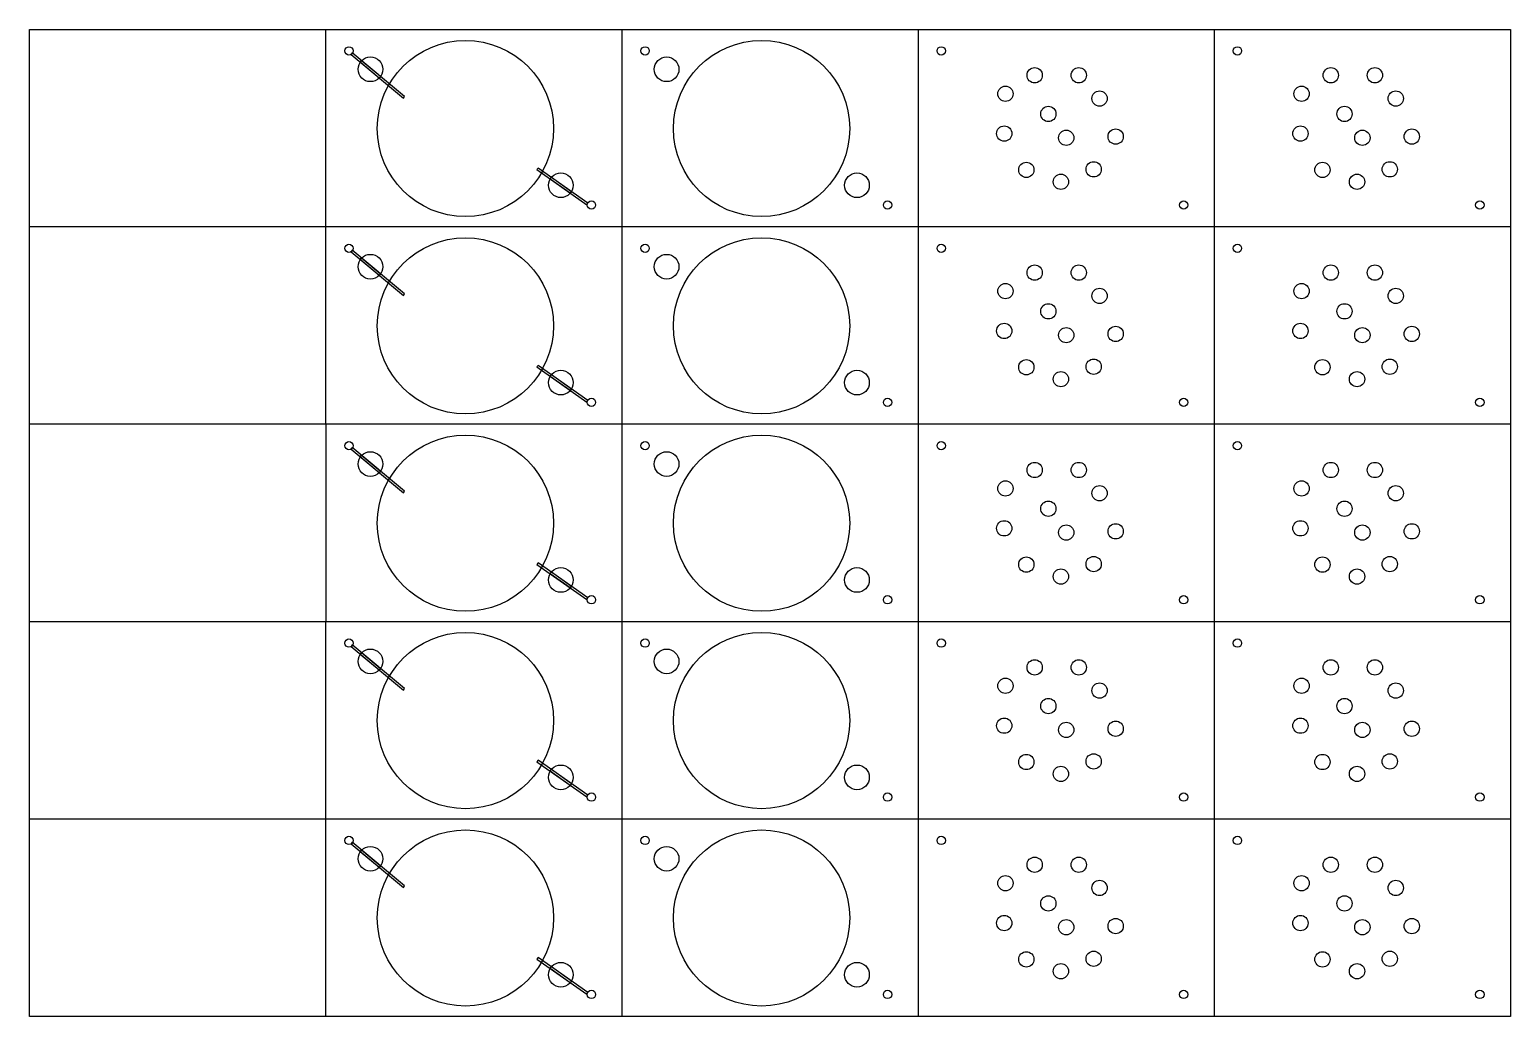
# Model space of a CAD drawing. Header units: millimetres. Extents: x 2598 to 2898, y 1537 to 1737.
import ezdxf

# ---------------------------------------------------------------- set-up
doc = ezdxf.new("R2010")
doc.units = ezdxf.units.MM

msp = doc.modelspace()

# ---------------------------------------------------------------- linework, layer by layer
at = {"color": 2}
msp.add_line((2658.38, 1657.4), (2658.38, 1617.4), dxfattribs=at)
for points in [[(2658.38, 1697.4), (2598.38, 1697.4), (2598.38, 1737.4), (2658.38, 1737.4)], [(2718.38, 1737.4), (2778.38, 1737.4), (2778.38, 1697.4), (2718.38, 1697.4)], [(2778.38, 1737.4), (2838.38, 1737.4), (2838.38, 1697.4), (2778.38, 1697.4)], [(2838.38, 1737.4), (2898.38, 1737.4), (2898.38, 1697.4), (2838.38, 1697.4)], [(2658.38, 1657.4), (2598.38, 1657.4), (2598.38, 1697.4)], [(2718.38, 1697.4), (2718.38, 1657.4), (2658.38, 1657.4), (2658.38, 1697.4)], [(2778.38, 1697.4), (2778.38, 1657.4), (2718.38, 1657.4)], [(2838.38, 1697.4), (2838.38, 1657.4), (2778.38, 1657.4)], [(2898.38, 1697.4), (2898.38, 1657.4), (2838.38, 1657.4)], [(2658.38, 1617.4), (2598.38, 1617.4), (2598.38, 1657.4)], [(2718.38, 1657.4), (2718.38, 1617.4), (2658.38, 1617.4)], [(2778.38, 1657.4), (2778.38, 1617.4), (2718.38, 1617.4)], [(2838.38, 1657.4), (2838.38, 1617.4), (2778.38, 1617.4)], [(2898.38, 1657.4), (2898.38, 1617.4), (2838.38, 1617.4)], [(2658.38, 1577.4), (2598.38, 1577.4), (2598.38, 1617.4)], [(2718.38, 1617.4), (2718.38, 1577.4), (2658.38, 1577.4), (2658.38, 1617.4)], [(2778.38, 1617.4), (2778.38, 1577.4), (2718.38, 1577.4)], [(2838.38, 1617.4), (2838.38, 1577.4), (2778.38, 1577.4)], [(2898.38, 1617.4), (2898.38, 1577.4), (2838.38, 1577.4)], [(2658.38, 1537.4), (2598.38, 1537.4), (2598.38, 1577.4)], [(2718.38, 1577.4), (2718.38, 1537.4), (2658.38, 1537.4), (2658.38, 1577.4)], [(2778.38, 1577.4), (2778.38, 1537.4), (2718.38, 1537.4)], [(2838.38, 1577.4), (2838.38, 1537.4), (2778.38, 1537.4)], [(2898.38, 1577.4), (2898.38, 1537.4), (2838.38, 1537.4)]]:
    msp.add_lwpolyline(points, dxfattribs=at)
for points in [[(2658.38, 1737.4), (2718.38, 1737.4), (2718.38, 1697.4), (2658.38, 1697.4)], [(2663.49, 1732.37), (2674.12, 1723.52), (2674.36, 1723.84), (2663.72, 1732.7)], [(2669.49, 1727.93), (2669.2, 1727.58), (2665.36, 1730.78), (2665.65, 1731.13)], [(2701.16, 1709.02), (2711.25, 1701.91), (2711.48, 1702.23), (2701.39, 1709.34)], [(2708.18, 1704.6), (2707.91, 1704.23), (2703.82, 1707.1), (2704.09, 1707.48)], [(2663.49, 1692.37), (2674.12, 1683.52), (2674.36, 1683.84), (2663.72, 1692.7)], [(2669.49, 1687.93), (2669.2, 1687.58), (2665.36, 1690.78), (2665.65, 1691.13)], [(2701.16, 1669.02), (2711.25, 1661.91), (2711.48, 1662.23), (2701.39, 1669.34)], [(2708.18, 1664.6), (2707.91, 1664.23), (2703.82, 1667.1), (2704.09, 1667.48)], [(2663.49, 1652.37), (2674.12, 1643.52), (2674.36, 1643.84), (2663.72, 1652.7)], [(2669.49, 1647.93), (2669.2, 1647.58), (2665.36, 1650.78), (2665.65, 1651.13)], [(2701.16, 1629.02), (2711.25, 1621.91), (2711.48, 1622.23), (2701.39, 1629.34)], [(2708.18, 1624.6), (2707.91, 1624.23), (2703.82, 1627.1), (2704.09, 1627.48)], [(2663.49, 1612.37), (2674.12, 1603.52), (2674.36, 1603.84), (2663.72, 1612.7)], [(2669.49, 1607.93), (2669.2, 1607.58), (2665.36, 1610.78), (2665.65, 1611.13)], [(2701.16, 1589.02), (2711.25, 1581.91), (2711.48, 1582.23), (2701.39, 1589.34)], [(2708.18, 1584.6), (2707.91, 1584.23), (2703.82, 1587.1), (2704.09, 1587.48)], [(2663.49, 1572.37), (2674.12, 1563.52), (2674.36, 1563.84), (2663.72, 1572.7)], [(2669.49, 1567.93), (2669.2, 1567.58), (2665.36, 1570.78), (2665.65, 1571.13)], [(2701.16, 1549.02), (2711.25, 1541.91), (2711.48, 1542.23), (2701.39, 1549.34)], [(2708.18, 1544.6), (2707.91, 1544.23), (2703.82, 1547.1), (2704.09, 1547.48)]]:
    msp.add_lwpolyline(points, close=True, dxfattribs=at)
for centre, radius in [((2686.67, 1717.35), 17.85), ((2746.67, 1717.35), 17.85), ((2663.08, 1733.07), 0.85), ((2667.43, 1729.35), 2.5), ((2723.08, 1733.07), 0.85), ((2727.43, 1729.35), 2.5), ((2783.08, 1733.07), 0.85), ((2843.08, 1733.07), 0.85), ((2802, 1728.14), 1.55), ((2810.93, 1728.14), 1.55), ((2862, 1728.14), 1.55), ((2870.93, 1728.14), 1.55), ((2796.08, 1724.4), 1.55), ((2856.08, 1724.4), 1.55), ((2815.15, 1723.43), 1.55), ((2875.15, 1723.43), 1.55), ((2804.77, 1720.3), 1.55), ((2864.77, 1720.3), 1.55), ((2795.84, 1716.32), 1.55), ((2808.39, 1715.47), 1.55), ((2818.41, 1715.71), 1.55), ((2855.84, 1716.32), 1.55), ((2868.39, 1715.47), 1.55), ((2878.41, 1715.71), 1.55), ((2800.31, 1708.96), 1.55), ((2813.95, 1709.08), 1.55), ((2860.31, 1708.96), 1.55), ((2873.95, 1709.08), 1.55), ((2706, 1705.85), 2.5), ((2766, 1705.85), 2.5), ((2807.31, 1706.55), 1.55), ((2867.31, 1706.55), 1.55), ((2712.19, 1701.85), 0.85), ((2772.19, 1701.85), 0.85), ((2832.19, 1701.85), 0.85), ((2892.19, 1701.85), 0.85), ((2686.67, 1677.35), 17.85), ((2746.67, 1677.35), 17.85), ((2663.08, 1693.07), 0.85), ((2723.08, 1693.07), 0.85), ((2783.08, 1693.07), 0.85), ((2843.08, 1693.07), 0.85), ((2667.43, 1689.35), 2.5), ((2727.43, 1689.35), 2.5), ((2802, 1688.14), 1.55), ((2810.93, 1688.14), 1.55), ((2862, 1688.14), 1.55), ((2870.93, 1688.14), 1.55), ((2796.08, 1684.4), 1.55), ((2815.15, 1683.43), 1.55), ((2856.08, 1684.4), 1.55), ((2875.15, 1683.43), 1.55), ((2804.77, 1680.3), 1.55), ((2864.77, 1680.3), 1.55), ((2795.84, 1676.32), 1.55), ((2808.39, 1675.47), 1.55), ((2818.41, 1675.71), 1.55), ((2855.84, 1676.32), 1.55), ((2868.39, 1675.47), 1.55), ((2878.41, 1675.71), 1.55), ((2706, 1665.85), 2.5), ((2766, 1665.85), 2.5), ((2800.31, 1668.96), 1.55), ((2807.31, 1666.55), 1.55), ((2813.95, 1669.08), 1.55), ((2860.31, 1668.96), 1.55), ((2867.31, 1666.55), 1.55), ((2873.95, 1669.08), 1.55), ((2712.19, 1661.85), 0.85), ((2772.19, 1661.85), 0.85), ((2832.19, 1661.85), 0.85), ((2892.19, 1661.85), 0.85), ((2663.08, 1653.07), 0.85), ((2686.67, 1637.35), 17.85), ((2723.08, 1653.07), 0.85), ((2746.67, 1637.35), 17.85), ((2783.08, 1653.07), 0.85), ((2843.08, 1653.07), 0.85), ((2667.43, 1649.35), 2.5), ((2727.43, 1649.35), 2.5), ((2802, 1648.14), 1.55), ((2810.93, 1648.14), 1.55), ((2862, 1648.14), 1.55), ((2870.93, 1648.14), 1.55), ((2796.08, 1644.4), 1.55), ((2815.15, 1643.43), 1.55), ((2856.08, 1644.4), 1.55), ((2875.15, 1643.43), 1.55), ((2804.77, 1640.3), 1.55), ((2864.77, 1640.3), 1.55), ((2795.84, 1636.32), 1.55), ((2808.39, 1635.47), 1.55), ((2818.41, 1635.71), 1.55), ((2855.84, 1636.32), 1.55), ((2868.39, 1635.47), 1.55), ((2878.41, 1635.71), 1.55), ((2800.31, 1628.96), 1.55), ((2813.95, 1629.08), 1.55), ((2860.31, 1628.96), 1.55), ((2873.95, 1629.08), 1.55), ((2706, 1625.85), 2.5), ((2766, 1625.85), 2.5), ((2807.31, 1626.55), 1.55), ((2867.31, 1626.55), 1.55), ((2712.19, 1621.85), 0.85), ((2772.19, 1621.85), 0.85), ((2832.19, 1621.85), 0.85), ((2892.19, 1621.85), 0.85), ((2686.67, 1597.35), 17.85), ((2746.67, 1597.35), 17.85), ((2663.08, 1613.07), 0.85), ((2667.43, 1609.35), 2.5), ((2723.08, 1613.07), 0.85), ((2727.43, 1609.35), 2.5), ((2783.08, 1613.07), 0.85), ((2843.08, 1613.07), 0.85), ((2802, 1608.14), 1.55), ((2810.93, 1608.14), 1.55), ((2862, 1608.14), 1.55), ((2870.93, 1608.14), 1.55), ((2796.08, 1604.4), 1.55), ((2856.08, 1604.4), 1.55), ((2815.15, 1603.43), 1.55), ((2875.15, 1603.43), 1.55), ((2804.77, 1600.3), 1.55), ((2864.77, 1600.3), 1.55), ((2795.84, 1596.32), 1.55), ((2808.39, 1595.47), 1.55), ((2818.41, 1595.71), 1.55), ((2855.84, 1596.32), 1.55), ((2868.39, 1595.47), 1.55), ((2878.41, 1595.71), 1.55), ((2800.31, 1588.96), 1.55), ((2813.95, 1589.08), 1.55), ((2860.31, 1588.96), 1.55), ((2873.95, 1589.08), 1.55), ((2706, 1585.85), 2.5), ((2766, 1585.85), 2.5), ((2807.31, 1586.55), 1.55), ((2867.31, 1586.55), 1.55), ((2712.19, 1581.85), 0.85), ((2772.19, 1581.85), 0.85), ((2832.19, 1581.85), 0.85), ((2892.19, 1581.85), 0.85), ((2686.67, 1557.35), 17.85), ((2746.67, 1557.35), 17.85), ((2663.08, 1573.07), 0.85), ((2723.08, 1573.07), 0.85), ((2783.08, 1573.07), 0.85), ((2843.08, 1573.07), 0.85), ((2667.43, 1569.35), 2.5), ((2727.43, 1569.35), 2.5), ((2802, 1568.14), 1.55), ((2810.93, 1568.14), 1.55), ((2862, 1568.14), 1.55), ((2870.93, 1568.14), 1.55), ((2796.08, 1564.4), 1.55), ((2815.15, 1563.43), 1.55), ((2856.08, 1564.4), 1.55), ((2875.15, 1563.43), 1.55), ((2804.77, 1560.3), 1.55), ((2864.77, 1560.3), 1.55), ((2795.84, 1556.32), 1.55), ((2808.39, 1555.47), 1.55), ((2818.41, 1555.71), 1.55), ((2855.84, 1556.32), 1.55), ((2868.39, 1555.47), 1.55), ((2878.41, 1555.71), 1.55), ((2706, 1545.85), 2.5), ((2766, 1545.85), 2.5), ((2800.31, 1548.96), 1.55), ((2807.31, 1546.55), 1.55), ((2813.95, 1549.08), 1.55), ((2860.31, 1548.96), 1.55), ((2867.31, 1546.55), 1.55), ((2873.95, 1549.08), 1.55), ((2712.19, 1541.85), 0.85), ((2772.19, 1541.85), 0.85), ((2832.19, 1541.85), 0.85), ((2892.19, 1541.85), 0.85)]:
    msp.add_circle(centre, radius, dxfattribs=at)

doc.saveas('drawing.dxf')
